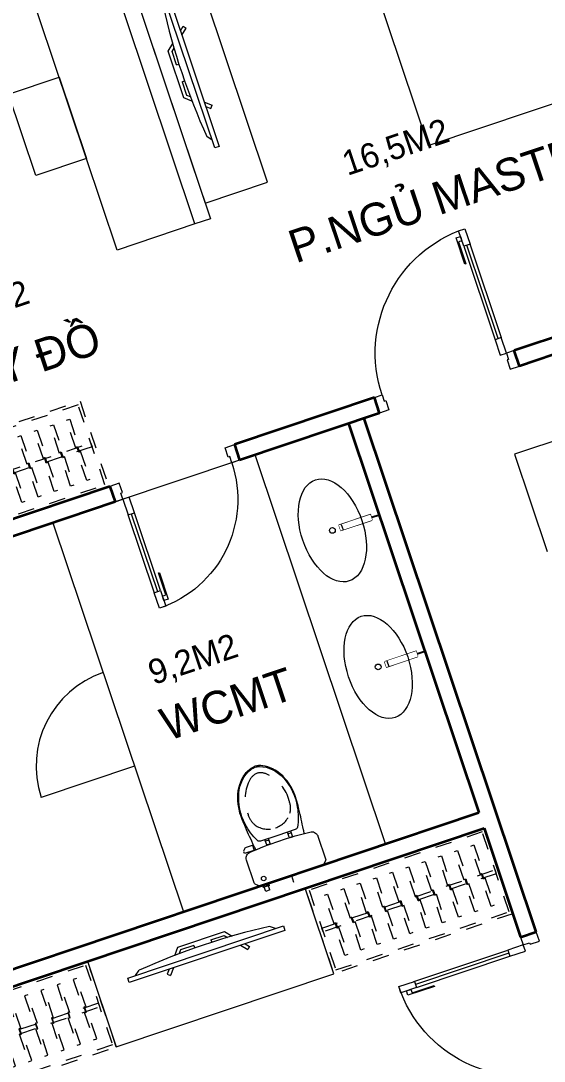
# Model space of a CAD drawing. Header units: metres. Extents: x 568332 to 569219, y 2065964 to 2066430.
# Drawn here: x 568379.22 to 568382.41, y 2065996.94 to 2066003.27 of the extents above; entities that cross this region are included whole.
import ezdxf

# ---------------------------------------------------------------- set-up
doc = ezdxf.new("R2010")
doc.units = ezdxf.units.M
for name, pattern in [('$AUDIT_BAD_LTYPE2', [0]), ('HIDDEN', [0.375, 0.25, -0.125]), ('HIDDEN2', [0.1875, 0.125, -0.0625]), ('X-5M-G-MB PHONGNGU$0$HIDDEN2', [0.1875, 0.125, -0.0625]), ('xref-thap C (mb tang 32-2)$0$HIDDEN', [0.375, 0.25, -0.125])]:
    doc.linetypes.add(name, pattern=pattern)
doc.layers.get('0').update_dxf_attribs({"linetype": 'CONTINUOUS'})
doc.layers.get('DEFPOINTS').update_dxf_attribs({"linetype": 'CONTINUOUS'})
for name, color, linetype, lineweight in [('-DOOR', 137, 'CONTINUOUS', 9), ('-FURNITURE', 46, 'CONTINUOUS', 9), ('-HATCH', 8, 'CONTINUOUS', 5), ('-KH', 143, 'CONTINUOUS', 13), ('-LINE1', 7, 'CONTINUOUS', 18), ('-TEXT', 7, 'CONTINUOUS', 15), ('-WALL', 4, 'CONTINUOUS', 35), ('TEXT25', 2, 'CONTINUOUS', 13)]:
    doc.layers.add(name, color=color, linetype=linetype, lineweight=lineweight)
doc.layers.add('13. NET HATCH', color=252, linetype='CONTINUOUS')
doc.styles.add('T1', font='', dxfattribs={"height": 200})
doc.styles.add('vnavanth', font='', dxfattribs={"width": 0.8})
doc.styles.get('T1').set_extended_font_data('VNgeometric Light')
doc.styles.get('vnavanth').set_extended_font_data('.VnAvantH')

# ---------------------------------------------------------------- blocks, each defined once
blk = doc.blocks.new('*U193')
at = {"linetype": 'X-5M-G-MB PHONGNGU$0$HIDDEN2'}
for points in [[(0, 600.0000000004657), (0, 0), (1254.503837874648, -3.997724929268296e-10), (1254.503837874648, 600.0000000000658)], [(1234.503837874648, 579.9996613719925), (1234.503837874648, 19.99966137199267), (20, 20.00000000046566), (20, 580.0000000004657)], [(1234.503837874648, 286.6991212950747), (1234.503837874648, 313.0991212949816), (20, 313.0991212953813), (19.99999859370291, 286.6991212952417)], [(113.7817614636733, 319.1750910408318), (109.4317788550979, 319.1750910408318), (109.4317788550979, 280.441767644881), (113.7817614636733, 280.441767644881)], [(227.7817614636733, 319.1750910407849), (223.4317788550979, 319.1750910407849), (223.4317788550979, 280.4417676448341), (227.7817614636733, 280.4417676448341)], [(341.7817614636733, 319.175091040738), (337.4317788550979, 319.175091040738), (337.4317788550979, 280.4417676447872), (341.7817614636733, 280.4417676447872)], [(455.7817614636733, 319.1750910406911), (451.4317788550979, 319.1750910406911), (451.4317788550979, 280.4417676447403), (455.7817614636733, 280.4417676447403)], [(569.7817614636733, 319.1750910406442), (565.431778855098, 319.1750910406442), (565.431778855098, 280.4417676446934), (569.7817614636733, 280.4417676446934)], [(683.7817614636733, 319.1750910405973), (679.431778855098, 319.1750910405973), (679.431778855098, 280.4417676446465), (683.7817614636733, 280.4417676446465)], [(797.7817614636733, 319.1750910405504), (793.431778855098, 319.1750910405504), (793.431778855098, 280.4417676445996), (797.7817614636733, 280.4417676445996)], [(911.7817614636733, 319.1750910405035), (907.431778855098, 319.1750910405035), (907.431778855098, 280.4417676445527), (911.7817614636733, 280.4417676445527)], [(1025.781761463673, 319.1750910404566), (1021.431778855098, 319.1750910404566), (1021.431778855098, 280.4417676445057), (1025.781761463673, 280.4417676445057)], [(1139.781761463673, 319.1750910404097), (1135.431778855098, 319.1750910404097), (1135.431778855098, 280.4417676444588), (1139.781761463673, 280.4417676444588)]]:
    blk.add_lwpolyline(points, close=True, dxfattribs=at)
for points in [[(122.2409142897814, 313.1103512093413), (122.2409142897814, 515.2497102723445), (100.1765458012815, 515.2497102723445), (100.1765458012815, 313.1103512093413)], [(236.2409142897814, 313.1103512092944), (236.2409142897814, 515.2497102722975), (214.1765458012815, 515.2497102722975), (214.1765458012815, 313.1103512092944)], [(350.2409142897814, 313.1103512092475), (350.2409142897814, 515.2497102722507), (328.1765458012815, 515.2497102722507), (328.1765458012815, 313.1103512092475)], [(464.2409142897814, 313.1103512092006), (464.2409142897814, 515.2497102722037), (442.1765458012815, 515.2497102722037), (442.1765458012815, 313.1103512092006)], [(578.2409142897814, 313.1103512091537), (578.2409142897814, 515.2497102721569), (556.1765458012815, 515.2497102721569), (556.1765458012815, 313.1103512091537)], [(692.2409142897814, 313.1103512091068), (692.2409142897814, 515.24971027211), (670.1765458012815, 515.24971027211), (670.1765458012815, 313.1103512091068)], [(806.2409142897814, 313.1103512090599), (806.2409142897814, 515.249710272063), (784.1765458012815, 515.249710272063), (784.1765458012815, 313.1103512090599)], [(920.2409142897814, 313.110351209013), (920.2409142897814, 515.2497102720162), (898.1765458012815, 515.2497102720162), (898.1765458012815, 313.110351209013)], [(1034.240914289781, 313.1103512089661), (1034.240914289781, 515.2497102719692), (1012.176545801281, 515.2497102719692), (1012.176545801281, 313.1103512089661)], [(1148.240914289781, 313.1103512089192), (1148.240914289781, 515.2497102719224), (1126.176545801281, 515.2497102719224), (1126.176545801281, 313.1103512089192)], [(100.1765458012815, 286.7103512094345), (100.1765458012815, 92.0852110228024), (122.2409142897814, 92.0852110228024), (122.2409142897814, 286.7103512094345)], [(214.1765458012815, 286.7103512093876), (214.1765458012815, 92.08521102275549), (236.2409142897814, 92.08521102275549), (236.2409142897814, 286.7103512093876)], [(328.1765458012815, 286.7103512093407), (328.1765458012815, 92.08521102270858), (350.2409142897814, 92.08521102270858), (350.2409142897814, 286.7103512093407)], [(442.1765458012815, 286.7103512092938), (442.1765458012815, 92.08521102266168), (464.2409142897814, 92.08521102266168), (464.2409142897814, 286.7103512092938)], [(556.1765458012815, 286.7103512092469), (556.1765458012815, 92.08521102261477), (578.2409142897814, 92.08521102261477), (578.2409142897814, 286.7103512092469)], [(670.1765458012815, 286.7103512092), (670.1765458012815, 92.08521102256786), (692.2409142897814, 92.08521102256786), (692.2409142897814, 286.7103512092)], [(784.1765458012815, 286.7103512091531), (784.1765458012815, 92.08521102252095), (806.2409142897814, 92.08521102252095), (806.2409142897814, 286.7103512091531)], [(898.1765458012815, 286.7103512091062), (898.1765458012815, 92.08521102247404), (920.2409142897814, 92.08521102247404), (920.2409142897814, 286.7103512091062)], [(1012.176545801281, 286.7103512090592), (1012.176545801281, 92.08521102242715), (1034.240914289781, 92.08521102242715), (1034.240914289781, 286.7103512090592)], [(1126.176545801281, 286.7103512090123), (1126.176545801281, 92.08521102238024), (1148.240914289781, 92.08521102238024), (1148.240914289781, 286.7103512090123)]]:
    blk.add_lwpolyline(points, dxfattribs=at)
blk = doc.blocks.new('A$C8a974c9c')
for p, q in [((1750.087982669494, 2957.416116623174), (1750.087982669657, 2642.58393779996)), ((1592.671893257969, 2800.000027211493), (1907.504072081182, 2800.000027211652)), ((1342.999452652235, 2500.000027214177), (1342.999452652119, 700.000027214177)), ((1750.087982669345, 242.5839378051005), (1750.087982669549, 557.4161166283138)), ((1592.67189325784, 400.0000272168018), (1907.504072081053, 400.0000272166017))]:
    blk.add_line(p, q)
for points in [[(1999.999452652235, 3100.000027209127), (1500.176512686827, 3100.000027209127), (1500.176512686827, 2500.000027214177), (1999.999452652235, 2500.000027214177)], [(1890.999452652235, 2360.000027214177), (1514.499452652235, 2360.000027214177), (1514.499452652148, 1642.500027214177), (1890.999452652148, 1642.500027214177)], [(1890.99945265209, 840.000027214177), (1514.49945265209, 840.000027214177), (1514.499452652148, 1557.500027214177), (1890.999452652148, 1557.500027214177)], [(1999.999452652119, 100.0000272192265), (1500.17651268671, 100.0000272192265), (1500.17651268671, 700.000027214177), (1999.999452652119, 700.000027214177)]]:
    blk.add_lwpolyline(points, close=True)
blk.add_lwpolyline([(1999.999452652235, 2500.000027214177), (-0.0005473477649502456, 2500.000027214177), (-0.0005473478813655674, 700.000027214177), (1999.999452652119, 700.000027214177), (1999.999452652235, 2500.000027214177)])
for centre, radius in [((1750.087982669561, 2800.000027211581), 157.4160894116067), ((1750.087982669561, 2800.000027211581), 82.41608941160666), ((1750.087982669432, 400.0000272166926), 157.4160894116067), ((1750.087982669432, 400.0000272166926), 82.41608941160666)]:
    blk.add_circle(centre, radius)
blk = doc.blocks.new('XR.MB.LM123$0$tvi 1')
blk.add_lwpolyline([(28.54445810673496, -2.291926648467779e-10), (28.54445810673496, -999.9999999999964), (-7.275957614183426e-12, -1000), (0, 0)], close=True)
for points in [[(28.54445810680045, -50.31958968611434), (52.37372755713295, -80.86315460130209)], [(-24.09820395050338, -235.5599978379832), (-39.09879504836863, -251.7939635238108)], [(0, -284.7849796677438), (-39.09879504836863, -251.7939635238108)], [(0, -255.9952397129928), (-24.09820395050338, -235.5599978379832)], [(69.66229681991535, -315.0836646851385), (111.1934016081432, -350.2927865858655), (111.193401608034, -649.712917566063), (69.68611289083492, -684.9110379843005)], [(89.09002233762294, -445.7449799550195), (89.09002233762294, -359.9578938602899), (70.91298945683957, -344.6203678706661)], [(89.09002233762294, -445.7449799550195), (73.49991829216015, -445.7449799550232)], [(89.09002233768115, -554.2550200447404), (89.09002233773936, -640.0421061392371), (70.91298945678864, -655.3796321293303)], [(89.09002233768115, -554.2550200447404), (73.49991829216015, -554.2550200447404)], [(0, -715.2150203320198), (-39.09879504836863, -748.2060364759491)], [(-24.09820395050338, -764.4400021620095), (-39.09879504836863, -748.2060364759491)], [(0, -744.004760287), (-24.09820395050338, -764.4400021620095)], [(28.54445810674224, -949.680410313882), (52.37372755713295, -919.1368453984578)]]:
    blk.add_lwpolyline(points)
blk.add_arc((-4025.16618952866, -499.9999999999964), 4099.025185406737, 354.1310878512652, 5.868912148527433)
blk = doc.blocks.new('Sink_Cicle')
blk.add_lwpolyline([(17.49999987077899, -50.00226151314564), (-17.49999987077899, -49.99773848685436), (-17.51615354442038, -252.2967581441626), (17.48384613892995, -252.3012811850058)], close=True)
blk.add_circle((0, -300), 17.5)
at = {"layer": 'DEFPOINTS'}
blk.add_line((0, -100), (0, 0), dxfattribs=at)
blk.add_wipeout([(17.499999870775355, -50.00226151314928), (-17.49999987078263, -49.99773848685436), (-17.516153544427652, -252.29675814416623), (17.48384613892631, -252.3012811850058)])
at = {"layer": '-FURNITURE', "linetype": 'Continuous'}
blk.add_ellipse((0, -300), major_axis=(-325, 0), ratio=0.5846153846153846, dxfattribs=at)
blk.add_line((-17.51421511289664, -237.2967582757119), (17.48578462866135, -237.3012813020032))
blk = doc.blocks.new('A$C18091ED7')
for p, q in [((9.957147995010018e-09, -42.13376978135784), (0, -3.786117304116488e-07)), ((146.1412317672475, -26.59467297248193), (179.181621938591, -26.59467296488583)), ((146.1412317672475, -26.59467297248193), (146.1412317680188, -30.17859706786112)), ((146.1412317680188, -30.17859706786112), (165.7503655985456, -30.17859706340823)), ((153.0594147269658, -36.79204952501459), (146.1412317680188, -30.17859706786112)), ((152.3191092506386, -2.717133611440659e-07), (152.3191092568413, -26.59467297093943)), ((152.3191092506386, -2.717133611440659e-07), (179.1816219322718, -2.654269337654114e-07)), ((153.0594147269658, -36.79204952501459), (165.7503656001572, -36.79204952192958)), ((153.0594147275151, -39.73033438943094), (153.0594147269658, -36.79204952501459)), ((153.0594147275151, -39.73033438943094), (178.4413164740145, -39.73033438349376)), ((153.0594147275151, -39.73033438943094), (178.4413164740145, -39.73033438349376)), ((153.0594147275151, -39.73033438943094), (153.0594147281554, -42.13376974494895)), ((185.3594994290725, -30.17859705851879), (165.7503655985456, -30.17859706340823)), ((178.4413164733487, -36.79204951884458), (165.7503656001572, -36.79204952192958)), ((185.3594994290725, -30.17859705851879), (178.4413164733487, -36.79204951884458)), ((178.4413164733487, -36.79204951884458), (178.4413164740145, -39.73033438349376)), ((178.4413164740145, -39.73033438349376), (178.4413164746547, -42.1337697392446)), ((179.1816219322718, -2.654269337654114e-07), (179.181621938591, -26.59467296488583)), ((179.181621938591, -26.59467296488583), (185.3594994283012, -26.59467296337243)), ((185.3594994283012, -26.59467296337243), (185.3594994290725, -30.17859705851879)), ((-83.25994817525861, -267.3592828898691), (-83.259948167517, -299.9634285944048)), ((-83.25994817257379, -278.4883151478134), (-83.25994817046012, -287.6388527823146)), ((-60.91100930959874, -290.0299398849311), (-83.25994816994717, -290.0299398901407)), ((-62.88950393904452, -265.3807882612164), (-81.28145355204106, -265.3807882657275)), ((-60.91100931491019, -267.3592828844266), (-60.91100930728498, -299.9634285889624)), ((60.9110093945892, -267.3592828557594), (60.9110094022144, -299.9634285600623)), ((60.91100939990065, -290.029939856031), (83.25994826024908, -290.0299398510542)), ((62.88950401780676, -265.3807882316178), (81.2814536308033, -265.3807882273395)), ((83.25994825493763, -267.3592828505498), (83.25994826256283, -299.9634285550856)), ((83.25994825750604, -278.488315108727), (83.2599482596197, -287.6388527429954)), ((165.3959958605519, -261.9873972070927), (165.3959958671003, -289.7349902229907)), ((167.8691141396885, -259.5142789271486), (228.0810223811895, -259.5142789128586)), ((167.8691141472664, -292.2081085020036), (206.7175896017579, -292.2081084926904)), ((230.5541406641933, -274.3229751045001), (230.5541406613593, -261.9873971916386))]:
    blk.add_line(p, q)
for points in [[(230.0000000517721, -218.5046414944518, -0.1374073801801567), (225.4781190853137, -234.6482587013161), (221.7949787454636, -240.7070387715066, -0.2360805181595358), (198.2560902649639, -255.4947853636986, -0.0519608230665726), (-198.2560901437319, -255.4947854572965, -0.236080518165078), (-221.7949786317113, -240.7070388760185), (-225.4781189743626, -234.6482588077488, -0.1374073801809237), (-229.9999999484608, -218.5046416030382), (-229.9999999831671, -71.98694829508895, -0.1989123673786679), (-226.3782021181105, -63.2431547633314), (-208.8906150607545, -45.75556769772083, -0.1989123673792025), (-200.1468215308087, -42.13376982865157), (9.971699910238385e-09, -42.13376978135784), (200.1468215506357, -42.13376973403501, -0.1989123673792025), (208.8906150822841, -45.75556759897154), (226.3782021480001, -63.24315465634572, -0.1989123673791691), (230.0000000170658, -71.98694818626973)], [(144.14367173758, -618.9627606730501, -0.2124047892419209), (26.30999211127346, -734.491494372196, -0.0276853236339062), (-0.5628229983012716, -738.609219571983, -0.0222792448073508), (-26.30999181118386, -734.4914943844487, -0.2124047892421136), (-144.1436714920528, -618.9627607410075, -0.1427957259999892), (-167.2376623962118, -428.0139674870588, -0.0930051380368448), (-127.9331820271946, -309.1271633332653, -0.2564387014614383), (-111.240849547703, -299.9634286007786), (4.746470949612558e-08, -299.9634285748762), (111.2408496426324, -299.9634285482753, -0.2564387014619951), (127.933182126606, -309.1271632729331, -0.0930051380368741), (167.2376625517572, -428.0139674081001, -0.1427957260000456)]]:
    blk.add_lwpolyline(points, format="xyb", close=True)
at = {"linetype": 'xref-thap C (mb tang 32-2)$0$HIDDEN', "ltscale": 100}
blk.add_lwpolyline([(61.00044987679576, -669.0176259216969, -0.1990312026443698), (1.417429302819073e-07, -698.769823720475, -0.1990312026443799), (-61.00044960746891, -669.0176259504806, -0.2189240232571595), (-131.9321382956405, -478.313622940972, -0.1537914605682739), (-112.4681372026971, -403.989815428853, -0.2367011859554165), (5.876427167095244e-08, -347.5870280214876, -0.2367011859554843), (112.4681373467611, -403.9898153757968, -0.1537914605681893), (131.9321384748619, -478.313622878748, -0.2189240232571754)], format="xyb", close=True, dxfattribs=at)
blk.add_circle((165.7503656100234, -78.39166221523192), 13.90362011701458)
for centre, radius, start, end in [((-81.28145355158267, -267.3592828894034), 1.978494623656905, 90.00000001354867, 180.0000000133402), ((-62.88950393858613, -267.3592828848923), 1.978494623656905, 1.334021322268115e-08, 90.00000001354867), ((62.88950401826514, -267.3592828552937), 1.978494623656905, 90.00000001354867, 180.0000000133402), ((81.28145363126168, -267.3592828510155), 1.978494623656905, 1.334021322268115e-08, 90.00000001354867), ((167.8691141402633, -261.9873972065106), 2.473118279571131, 90.00000001354867, 180.0000000133402), ((167.8691141466952, -289.7349902224087), 2.473118279571131, 180.0000000133402, 270.0000000135486), ((206.717589598069, -276.6690117186226), 15.53909677420133, 270.0000000135486, 306.4658507565522), ((168.3527972659103, -224.7572911087773), 80.08895368617857, 306.4658507565522, 320.3122930343796), ((228.0810223845983, -274.3229751050822), 2.473118279571131, 320.3122930343796, 1.334021322268115e-08)]:
    blk.add_arc(centre, radius, start, end)
for points, knots in [([(-155.6468228230951, -259.4535552573798), (-156.6353001506941, -267.2522313103836), (-164.2940232875517, -328.394745314552), (-169.1545302536251, -385.0939582949213), (-183.68571763406, -527.7705276800843), (-135.602968026873, -679.1126648240606), (-50.29344375100118, -735.2493608418445), (-19.70048385594782, -741.0901266933652), (1.531116140540689e-07, -743.6724421556864)], [130.6139379315478, 130.6139379315478, 130.6139379315478, 130.6139379315478, 152.8521090939923, 311.1293507817257, 417.703951170228, 561.3833927516608, 697.6926317810714, 710.812262267882, 710.812262267882, 710.812262267882, 710.812262267882]), ([(155.6468228994709, -259.4535551877343), (156.6353002305841, -267.2522312389628), (164.2940233960289, -328.3947452375724), (169.1545303888706, -385.0939582149149), (183.6857178367027, -527.7705275934422), (135.6029683008201, -679.1126647599449), (50.29344405157826, -735.2493608178338), (19.70048415924612, -741.0901266841101), (1.530679583083838e-07, -743.6724421554536)], [130.613937934949, 130.613937934949, 130.613937934949, 130.613937934949, 152.8521090939923, 311.1293507817257, 417.703951170228, 561.3833927516608, 697.6926317810714, 710.812262267882, 710.812262267882, 710.812262267882, 710.812262267882])]:
    blk.add_open_spline(points, degree=3, knots=knots)
blk = doc.blocks.new('*U196')
at = {"linetype": 'X-5M-G-MB PHONGNGU$0$HIDDEN2'}
for points in [[(0, 600.0000000004657), (0, 0), (2391.794790450382, -8.677309710135099e-10), (2391.794790450382, 599.9999999995979)], [(2371.794790450382, 579.9996613715246), (2371.794790450382, 19.99966137152471), (20, 20.00000000046566), (20, 580.0000000004657)], [(2371.794790450382, 286.6991212946068), (2371.794790450382, 313.0991212945136), (20, 313.0991212953813), (19.99999859370291, 286.6991212952417)], [(113.7817614636733, 319.1750910408318), (109.4317788550979, 319.1750910408318), (109.4317788550979, 280.441767644881), (113.7817614636733, 280.441767644881)], [(227.7817614636733, 319.1750910407849), (223.4317788550979, 319.1750910407849), (223.4317788550979, 280.4417676448341), (227.7817614636733, 280.4417676448341)], [(341.7817614636733, 319.175091040738), (337.4317788550979, 319.175091040738), (337.4317788550979, 280.4417676447872), (341.7817614636733, 280.4417676447872)], [(455.7817614636733, 319.1750910406911), (451.4317788550979, 319.1750910406911), (451.4317788550979, 280.4417676447403), (455.7817614636733, 280.4417676447403)], [(569.7817614636733, 319.1750910406442), (565.431778855098, 319.1750910406442), (565.431778855098, 280.4417676446934), (569.7817614636733, 280.4417676446934)], [(683.7817614636733, 319.1750910405973), (679.431778855098, 319.1750910405973), (679.431778855098, 280.4417676446465), (683.7817614636733, 280.4417676446465)], [(797.7817614636733, 319.1750910405504), (793.431778855098, 319.1750910405504), (793.431778855098, 280.4417676445996), (797.7817614636733, 280.4417676445996)], [(911.7817614636733, 319.1750910405035), (907.431778855098, 319.1750910405035), (907.431778855098, 280.4417676445527), (911.7817614636733, 280.4417676445527)], [(1025.781761463673, 319.1750910404566), (1021.431778855098, 319.1750910404566), (1021.431778855098, 280.4417676445057), (1025.781761463673, 280.4417676445057)], [(1139.781761463673, 319.1750910404097), (1135.431778855098, 319.1750910404097), (1135.431778855098, 280.4417676444588), (1139.781761463673, 280.4417676444588)], [(1253.781761463673, 319.1750910403628), (1249.431778855098, 319.1750910403628), (1249.431778855098, 280.4417676444119), (1253.781761463673, 280.4417676444119)], [(1367.781761463673, 319.1750910403159), (1363.431778855098, 319.1750910403159), (1363.431778855098, 280.441767644365), (1367.781761463673, 280.441767644365)], [(1481.781761463673, 319.175091040269), (1477.431778855098, 319.175091040269), (1477.431778855098, 280.4417676443181), (1481.781761463673, 280.4417676443181)], [(1595.781761463673, 319.175091040222), (1591.431778855098, 319.175091040222), (1591.431778855098, 280.4417676442712), (1595.781761463673, 280.4417676442712)], [(1709.781761463673, 319.1750910401751), (1705.431778855098, 319.1750910401751), (1705.431778855098, 280.4417676442243), (1709.781761463673, 280.4417676442243)], [(1823.781761463673, 319.1750910401282), (1819.431778855098, 319.1750910401282), (1819.431778855098, 280.4417676441774), (1823.781761463673, 280.4417676441774)], [(1937.781761463673, 319.1750910400813), (1933.431778855098, 319.1750910400813), (1933.431778855098, 280.4417676441305), (1937.781761463673, 280.4417676441305)], [(2051.781761463673, 319.1750910400344), (2047.431778855098, 319.1750910400344), (2047.431778855098, 280.4417676440836), (2051.781761463673, 280.4417676440836)], [(2165.781761463673, 319.1750910399875), (2161.431778855098, 319.1750910399875), (2161.431778855098, 280.4417676440366), (2165.781761463673, 280.4417676440366)], [(2279.781761463673, 319.1750910399406), (2275.431778855098, 319.1750910399406), (2275.431778855098, 280.4417676439897), (2279.781761463673, 280.4417676439897)]]:
    blk.add_lwpolyline(points, close=True, dxfattribs=at)
for points in [[(122.2409142897814, 313.1103512093413), (122.2409142897814, 515.2497102723445), (100.1765458012815, 515.2497102723445), (100.1765458012815, 313.1103512093413)], [(236.2409142897814, 313.1103512092944), (236.2409142897814, 515.2497102722975), (214.1765458012815, 515.2497102722975), (214.1765458012815, 313.1103512092944)], [(350.2409142897814, 313.1103512092475), (350.2409142897814, 515.2497102722507), (328.1765458012815, 515.2497102722507), (328.1765458012815, 313.1103512092475)], [(464.2409142897814, 313.1103512092006), (464.2409142897814, 515.2497102722037), (442.1765458012815, 515.2497102722037), (442.1765458012815, 313.1103512092006)], [(578.2409142897814, 313.1103512091537), (578.2409142897814, 515.2497102721569), (556.1765458012815, 515.2497102721569), (556.1765458012815, 313.1103512091537)], [(692.2409142897814, 313.1103512091068), (692.2409142897814, 515.24971027211), (670.1765458012815, 515.24971027211), (670.1765458012815, 313.1103512091068)], [(806.2409142897814, 313.1103512090599), (806.2409142897814, 515.249710272063), (784.1765458012815, 515.249710272063), (784.1765458012815, 313.1103512090599)], [(920.2409142897814, 313.110351209013), (920.2409142897814, 515.2497102720162), (898.1765458012815, 515.2497102720162), (898.1765458012815, 313.110351209013)], [(1034.240914289781, 313.1103512089661), (1034.240914289781, 515.2497102719692), (1012.176545801281, 515.2497102719692), (1012.176545801281, 313.1103512089661)], [(1148.240914289781, 313.1103512089192), (1148.240914289781, 515.2497102719224), (1126.176545801281, 515.2497102719224), (1126.176545801281, 313.1103512089192)], [(1262.240914289781, 313.1103512088723), (1262.240914289781, 515.2497102718754), (1240.176545801281, 515.2497102718754), (1240.176545801281, 313.1103512088723)], [(1376.240914289781, 313.1103512088254), (1376.240914289781, 515.2497102718285), (1354.176545801281, 515.2497102718285), (1354.176545801281, 313.1103512088254)], [(1490.240914289781, 313.1103512087785), (1490.240914289781, 515.2497102717816), (1468.176545801281, 515.2497102717816), (1468.176545801281, 313.1103512087785)], [(1604.240914289781, 313.1103512087315), (1604.240914289781, 515.2497102717347), (1582.176545801281, 515.2497102717347), (1582.176545801281, 313.1103512087315)], [(1718.240914289781, 313.1103512086846), (1718.240914289781, 515.2497102716878), (1696.176545801281, 515.2497102716878), (1696.176545801281, 313.1103512086846)], [(1832.240914289781, 313.1103512086377), (1832.240914289781, 515.2497102716409), (1810.176545801281, 515.2497102716409), (1810.176545801281, 313.1103512086377)], [(1946.240914289781, 313.1103512085908), (1946.240914289781, 515.2497102715939), (1924.176545801281, 515.2497102715939), (1924.176545801281, 313.1103512085908)], [(2060.240914289781, 313.1103512085439), (2060.240914289781, 515.2497102715471), (2038.176545801281, 515.2497102715471), (2038.176545801281, 313.1103512085439)], [(2174.240914289781, 313.110351208497), (2174.240914289781, 515.2497102715001), (2152.176545801281, 515.2497102715001), (2152.176545801281, 313.110351208497)], [(2288.240914289781, 313.1103512084501), (2288.240914289781, 515.2497102714533), (2266.176545801281, 515.2497102714533), (2266.176545801281, 313.1103512084501)], [(100.1765458012815, 286.7103512094345), (100.1765458012815, 92.0852110228024), (122.2409142897814, 92.0852110228024), (122.2409142897814, 286.7103512094345)], [(214.1765458012815, 286.7103512093876), (214.1765458012815, 92.08521102275549), (236.2409142897814, 92.08521102275549), (236.2409142897814, 286.7103512093876)], [(328.1765458012815, 286.7103512093407), (328.1765458012815, 92.08521102270858), (350.2409142897814, 92.08521102270858), (350.2409142897814, 286.7103512093407)], [(442.1765458012815, 286.7103512092938), (442.1765458012815, 92.08521102266168), (464.2409142897814, 92.08521102266168), (464.2409142897814, 286.7103512092938)], [(556.1765458012815, 286.7103512092469), (556.1765458012815, 92.08521102261477), (578.2409142897814, 92.08521102261477), (578.2409142897814, 286.7103512092469)], [(670.1765458012815, 286.7103512092), (670.1765458012815, 92.08521102256786), (692.2409142897814, 92.08521102256786), (692.2409142897814, 286.7103512092)], [(784.1765458012815, 286.7103512091531), (784.1765458012815, 92.08521102252095), (806.2409142897814, 92.08521102252095), (806.2409142897814, 286.7103512091531)], [(898.1765458012815, 286.7103512091062), (898.1765458012815, 92.08521102247404), (920.2409142897814, 92.08521102247404), (920.2409142897814, 286.7103512091062)], [(1012.176545801281, 286.7103512090592), (1012.176545801281, 92.08521102242715), (1034.240914289781, 92.08521102242715), (1034.240914289781, 286.7103512090592)], [(1126.176545801281, 286.7103512090123), (1126.176545801281, 92.08521102238024), (1148.240914289781, 92.08521102238024), (1148.240914289781, 286.7103512090123)], [(1240.176545801281, 286.7103512089654), (1240.176545801281, 92.08521102233333), (1262.240914289781, 92.08521102233333), (1262.240914289781, 286.7103512089654)], [(1354.176545801281, 286.7103512089186), (1354.176545801281, 92.08521102228642), (1376.240914289781, 92.08521102228642), (1376.240914289781, 286.7103512089186)], [(1468.176545801281, 286.7103512088717), (1468.176545801281, 92.0852110222395), (1490.240914289781, 92.0852110222395), (1490.240914289781, 286.7103512088717)], [(1582.176545801281, 286.7103512088247), (1582.176545801281, 92.0852110221926), (1604.240914289781, 92.0852110221926), (1604.240914289781, 286.7103512088247)], [(1696.176545801281, 286.7103512087778), (1696.176545801281, 92.0852110221457), (1718.240914289781, 92.0852110221457), (1718.240914289781, 286.7103512087778)], [(1810.176545801281, 286.7103512087309), (1810.176545801281, 92.08521102209879), (1832.240914289781, 92.08521102209879), (1832.240914289781, 286.7103512087309)], [(1924.176545801281, 286.710351208684), (1924.176545801281, 92.08521102205188), (1946.240914289781, 92.08521102205188), (1946.240914289781, 286.710351208684)], [(2038.176545801281, 286.7103512086371), (2038.176545801281, 92.08521102200497), (2060.240914289781, 92.08521102200497), (2060.240914289781, 286.7103512086371)], [(2152.176545801281, 286.7103512085902), (2152.176545801281, 92.08521102195806), (2174.240914289781, 92.08521102195806), (2174.240914289781, 286.7103512085902)], [(2266.176545801281, 286.7103512085433), (2266.176545801281, 92.08521102191116), (2288.240914289781, 92.08521102191116), (2288.240914289781, 286.7103512085433)]]:
    blk.add_lwpolyline(points, dxfattribs=at)
blk = doc.blocks.new('*U149')
at = {"linetype": '$AUDIT_BAD_LTYPE2'}
for p, q in [((70, 100), (70, 699.9999999999982)), ((90, 699.9999999999982), (90, 100))]:
    blk.add_line(p, q, dxfattribs=at)
for points in [[(50, 699.9999999999982), (90, 699.9999999999982), (90, 799.9999999999982), (50, 799.9999999999982), (50, 699.9999999999982)], [(50, 702.9059272893337), (50, 100)], [(50, 100), (90, 100), (90, 0), (50, 0), (50, 100)]]:
    blk.add_lwpolyline(points)
for points in [[(118.2698876160139, 594.5156181119073), (118.2698876160139, 764.1349438079906), (90, 764.1349438079906), (90, 735.8650561920058), (112.6159100928053, 735.8650561920058), (112.6159100928053, 594.5156181119073)], [(0, 0), (50, 0), (50, -40), (60, -40), (60, -99.99999999999272), (0, -99.99999999999272)], [(899.9999999999982, 1.3252863207713e-28), (849.9999999999982, 1.3252863207713e-28), (849.9999999999982, -40.00000000000001), (839.9999999999982, -40.00000000000001), (839.9999999999982, -99.99999999999272), (899.9999999999982, -99.99999999999272)]]:
    blk.add_lwpolyline(points, close=True)
at = {"linetype": '$AUDIT_BAD_LTYPE2', "ltscale": 0.3}
blk.add_arc((50, 0), 799.9999999999982, 0, 90, dxfattribs=at)
blk = doc.blocks.new('*U198')
at = {"linetype": '$AUDIT_BAD_LTYPE2'}
for p, q in [((70, 100), (70, 700.0000000000018)), ((90, 700.0000000000018), (90, 100))]:
    blk.add_line(p, q, dxfattribs=at)
for points in [[(50, 700.0000000000018), (90, 700.0000000000018), (90, 800.0000000000018), (50, 800.0000000000018), (50, 700.0000000000018)], [(50, 702.9059272893373), (50, 100)], [(50, 100), (90, 100), (90, 0), (50, 0), (50, 100)]]:
    blk.add_lwpolyline(points)
for points in [[(118.2698876160139, 594.515618111911), (118.2698876160139, 764.1349438079942), (90, 764.1349438079942), (90, 735.8650561920094), (112.6159100928053, 735.8650561920094), (112.6159100928053, 594.515618111911)], [(0, 0), (50, 0), (50, -40), (60, -40), (60, -100.0001724930771), (0, -100.0001724930771)], [(900.0000000000018, -1.262177448353619e-28), (850.0000000000018, -1.262177448353619e-28), (850.0000000000018, -40.00000000000001), (840.0000000000018, -40.00000000000001), (840.0000000000018, -100.0001724930771), (900.0000000000018, -100.0001724930771)]]:
    blk.add_lwpolyline(points, close=True)
at = {"linetype": '$AUDIT_BAD_LTYPE2', "ltscale": 0.3}
blk.add_arc((50, 0), 800.0000000000019, 0, 90, dxfattribs=at)
blk = doc.blocks.new('*U18')
at = {"linetype": '$AUDIT_BAD_LTYPE2'}
for p, q in [((70, 100), (69.99999999999999, 599.9999999999982)), ((89.99999999999999, 599.9999999999982), (90, 100))]:
    blk.add_line(p, q, dxfattribs=at)
for points in [[(49.99999999999999, 599.9999999999982), (89.99999999999999, 599.9999999999982), (89.99999999999999, 699.9999999999982), (49.99999999999999, 699.9999999999982), (49.99999999999999, 599.9999999999982)], [(49.99999999999999, 602.9059272893337), (50, 100)], [(50, 100), (90, 100), (90, 0), (50, 0), (50, 100)]]:
    blk.add_lwpolyline(points)
for points in [[(118.2698876160139, 494.5156181119073), (118.2698876160139, 664.1349438079906), (89.99999999999999, 664.1349438079906), (89.99999999999999, 635.8650561920058), (112.6159100928053, 635.8650561920058), (112.6159100928053, 494.5156181119073)], [(0, 0), (50, 0), (50, -40), (60, -40), (60, -100.0001724930698), (0, -100.0001724930698)], [(799.9999999999982, 7.105427357601134e-15), (749.9999999999982, 7.105427357601134e-15), (749.9999999999982, -40), (739.9999999999982, -40), (739.9999999999982, -100.0001724930698), (799.9999999999982, -100.0001724930698)]]:
    blk.add_lwpolyline(points, close=True)
at = {"linetype": '$AUDIT_BAD_LTYPE2', "ltscale": 0.3}
blk.add_arc((50, 0), 699.9999999999982, 0, 90, dxfattribs=at)
blk = doc.blocks.new('A$C4D045CFB')
at = {"layer": '13. NET HATCH'}
h = blk.add_hatch(dxfattribs=at)
h.set_pattern_fill('MAIGO-12', color=256, scale=300, angle=180)
h.set_pattern_definition([(180, (-90, 1.102182119232618e-14), (-75.00000000000001, -150), [120, -30, 120, -30]), (270, (-75, -14.99999999999999), (74.99999999999997, -150), [135, -165]), (225, (-60, 7.34788079488412e-15), (-75.00000000142688, -150.0000000028537), [21.213203436, -403.0508652]), (315, (-90, 1.102182119232618e-14), (75.00000000142684, -150.0000000028537), [21.213203436, -403.0508652])])
h.paths.add_polyline_path([(1299.999119955668, 6100.494044825784), (1299.953723877203, 5215.284894083044), (1299.999119955668, 5229.592269479996), (1299.999119955668, 4500.000660992693), (-0.0008800443320069462, 6100.494044825784)])
h = blk.add_hatch(dxfattribs=at)
h.set_pattern_fill('MAIGO-12', color=256, scale=300, angle=270)
h.set_pattern_definition([(270, (-1.653273178848927e-14, -90), (150, -75.00000000000003), [120, -30, 120, -30]), (0, (14.99999999999999, -75), (150, 74.99999999999996), [135, -165]), (315, (-1.102182119232618e-14, -60), (150.0000000028537, -75.0000000014269), [21.213203436, -403.0508652]), (45, (-1.653273178848927e-14, -90), (150.0000000028537, 75.00000000142683), [21.213203436, -403.0508652])])
h.paths.add_polyline_path([(-0.0008800443320069462, 6100.494044825784), (1299.999119955668, 4500.000660992693), (1299.999119955668, 1300.000660992693), (-0.0008800443320069462, 0.000660992693156004)])
h = blk.add_hatch(dxfattribs=at)
h.set_pattern_fill('MAIGO-12', color=256, scale=300)
h.set_pattern_definition([(0, (90, 0), (75, 150), [120, -30, 120, -30]), (90, (75, 15), (-74.99999999999999, 150), [135, -165]), (45, (60, 0), (75.00000000142687, 150.0000000028537), [21.213203436, -403.0508652]), (135, (90, 0), (-75.00000000142686, 150.0000000028537), [21.213203436, -403.0508652])])
h.paths.add_polyline_path([(1299.999119955668, 1300.000660992693), (1299.999119955668, 0.000660992693156004), (-0.0008800443320069462, 0.000660992693156004)])
at = {"layer": '-LINE1'}
for p, q in [((-0.0008800443320069462, 0.000660992693156004), (-0.0008800443320069462, 6100.494044825784)), ((-0.0008800443320069462, 6100.494044825784), (1299.999119955668, 6100.494044825784)), ((-0.0008800443320069462, 6100.494044825784), (1299.999119955668, 4500.000660992693)), ((-0.0008800443320069462, 0.000660992693156004), (1299.999119955668, 1300.000660992693)), ((1299.999119955668, 0.000660992693156004), (-0.0008800443320069462, 0.000660992693156004))]:
    blk.add_line(p, q, dxfattribs=at)
at = {"layer": 'DEFPOINTS', "linetype": 'HIDDEN', "ltscale": 5}
blk.add_lwpolyline([(1299.999119955668, 300.0006609926932), (299.999119955668, 300.0006609926932), (299.999119955668, 5800.494044825784), (1299.999119955668, 5800.494044825784)], close=True, dxfattribs=at)
blk = doc.blocks.new('A$C11F442B3')
at = {"layer": '-FURNITURE'}
blk.add_line((4.674931420362554, 12.95704077696428), (5.470130474539474, 10.58756913663819), dxfattribs=at)
for points in [[(5.982954728067853, 15.03180146077648), (5.47389444638975, 16.54865927551873), (5.094679430592805, 16.42139401636086), (5.603739712270908, 14.90453620185144)], [(5.635555979679339, 14.80973258847371), (5.540752366301604, 14.77791632083245), (4.96805955003947, 16.484381362563), (5.062863163417205, 16.51619762997143)], [(4.879441047320142, 15.17691669403575), (4.570597527665086, 15.07326823892072), (4.404402346466668, 15.56848357757553), (4.713245866121724, 15.67213203269057)], [(6.476127524860203, 13.56152551434934), (7.271326579502784, 11.19205387262627), (6.702504898887128, 11.00115626701154), (5.907305844360963, 13.37062790896744)], [(5.060676451656036, 9.764527735766023), (6.387927039409988, 10.20995548227802), (6.212937567499466, 10.73137535643764), (4.885686979745515, 10.28594760992564)]]:
    blk.add_lwpolyline(points, close=True, dxfattribs=at)
for points in [[(5.540752366301604, 14.77791632083245), (5.066734299180098, 14.6188349830918), (4.494041482917964, 16.32530002458952), (4.96805955003947, 16.484381362563)], [(5.172163786715828, 11.47542685316876), (4.603342106216587, 11.28452924778685)]]:
    blk.add_lwpolyline(points, dxfattribs=at)
blk.add_arc((5.172163786715828, 11.47542685316876), 0.5999999999999999, 108.5518511430097, 198.5518448172832, dxfattribs=at)
at = {"layer": '-HATCH'}
blk.add_line((5.812502295942977, 13.33881165995263), (5.054073388571851, 13.0842815192882), dxfattribs=at)
at = {"layer": '-KH', "linetype": 'HIDDEN2', "ltscale": 5}
blk.add_lwpolyline([(9.410914126085117, 12.36053432920016), (8.910296726156957, 13.85223471000791), (7.488647123798728, 13.37512648059055), (8.602216488914564, 10.05700001097284), (10.02386609127279, 10.5341082403902), (9.427311874576844, 12.31167360744439)], dxfattribs=at)
at = {"layer": '-WALL'}
for p, q in [((9.288492209976539, 14.61084150290117), (7.487151007866487, 14.00630806759)), ((9.225369779043831, 14.48486466449685), (7.518759640282951, 13.91212314902805)), ((7.518759640282951, 13.91212314902805), (7.487151007866487, 14.00630806759)), ((6.63391848700121, 13.71996165951714), (5.780686025042087, 13.43361527170055)), ((6.665734754642472, 13.6251580461394), (6.63391848700121, 13.71996165951714)), ((5.780686025042087, 13.43361527170055), (5.812502296175808, 13.33881165925413)), ((5.02225711743813, 13.17908513150178), (2.936650111223571, 12.47915157419629)), ((5.02225711743813, 13.17908513150178), (5.054073388571851, 13.0842815192882)), ((5.054073388571851, 13.0842815192882), (2.968466378864832, 12.38434796058573)), ((3.763665432925336, 10.01487632025965), (7.271326667629182, 11.19205390219577)), ((3.795481700450182, 9.92007270688191), (7.30314295575954, 11.09725029557012)), ((7.30314295575954, 11.09725029557012), (7.525856686988845, 10.43362550274469)), ((7.525856686988845, 10.43362550274469), (7.620660304208286, 10.4654417715501))]:
    blk.add_line(p, q, dxfattribs=at)
at = {"layer": '-DOOR', "xscale": -0.0009999999999999998, "yscale": 0.0009999999999999998, "zscale": 0.0009999999999999998}
for name, p, rotation in [('*U149', (7.487151007866487, 14.00630806759), 18.55184763230326), ('*U18', (5.054073388571851, 13.0842815192882), 198.5518476323032), ('*U198', (7.525856686988845, 10.43362550274469), 108.5518476323032)]:
    blk.add_blockref(name, p, dxfattribs=dict(at, rotation=rotation))
at = {"layer": '-FURNITURE', "xscale": 0.0009999999999999998, "yscale": 0.0009999999999999998, "zscale": 0.0009999999999999998}
for name, p, rotation in [('A$C8a974c9c', (7.185365321813151, 14.59148295363411), 18.55184763230321), ('A$C18091ED7', (6.141668548341841, 10.76849534222856), 198.5518476323032)]:
    blk.add_blockref(name, p, dxfattribs=dict(at, rotation=rotation))
at = {"layer": '-FURNITURE', "extrusion": (0, 0, -1)}
for name, p, xscale, yscale, zscale, rotation in [('XR.MB.LM123$0$tvi 1', (-5.688651728676632, 15.24946590536274), -0.0009999999999999994, 0.0009999999999999998, 0.0009999999999999998, 161.4518420901113), ('*U196', (-2.761660639662296, 13.00057144789025), 0.0009166666666659737, 0.0009166666666659737, -0.0009166666666659737, 161.4481523676968), ('*U193', (-7.478132427437231, 10.57583042187616), 0.0009166666666659737, 0.0009166666666659737, -0.0009166666666659737, 341.4481523676968), ('XR.MB.LM123$0$tvi 1', (-5.140366336447187, 10.1556518599391), -0.0009999999999999998, 0.0009999999999999998, 0.0009999999999999998, 251.4518420901034), ('*U193', (-3.970471063395962, 9.398652796633542), -0.0009166666666659737, 0.0009166666666659737, -0.0009166666666659737, 341.4481523676968)]:
    blk.add_blockref(name, p, dxfattribs=dict(at, xscale=xscale, yscale=yscale, zscale=zscale, rotation=rotation))
at = {"layer": '-WALL', "xscale": -0.0009999999999999998, "yscale": 0.0009999999999999998, "zscale": 0.0009999999999999998, "rotation": 198.5518476323032}
blk.add_blockref('A$C4D045CFB', (1.387123828171752, 12.38174161687493), dxfattribs=at)
at = {"layer": '-TEXT', "color": 2, "style": 'vnavanth'}
for s, p in [('p.ngñ MASTER', (6.154635135317221, 14.53685392974876)), ('thay ®å', (3.857807233696803, 13.62136322353035)), ('wcMT', (5.373225813731551, 11.62624166533351))]:
    blk.add_text(s, height=0.1999591899200177, rotation=18.55184481628238, dxfattribs=at).set_placement(p)
at = {"layer": 'TEXT25', "style": 'T1'}
for s, p in [('16,5M2', (6.469803279265761, 15.070327822119)), ('8,2M2', (4.016226955340244, 14.12110652914271)), ('9,2M2', (5.287349210237153, 11.96805510902777))]:
    blk.add_text(s, height=0.15, rotation=18.55184481628238, dxfattribs=at).set_placement(p)
at = {"layer": '-FURNITURE', "xscale": 0.0009999999999999996, "yscale": 0.0009999999999999996, "zscale": 0.0009999999999999996, "rotation": 288.5518476323032}
for p in [(6.662495353841223, 13.00620130565949), (6.941562617546879, 12.1746586074587)]:
    blk.add_blockref('Sink_Cicle', p, dxfattribs=at)
at = {"layer": '-WALL'}
for p, q in [((6.665734754642472, 13.6251580461394), (5.812502296175808, 13.33881165925413)), ((7.620660304208286, 10.4654417715501), (6.570931138354354, 13.5933417819906)), ((6.476127524860203, 13.56152551434934), (7.271326667629182, 11.19205390219577))]:
    blk.add_line(p, q, dxfattribs=at)

msp = doc.modelspace()

# ---------------------------------------------------------------- block references
msp.add_blockref('A$C11F442B3', (568374.7371064518, 2065987.259035717))

doc.saveas('drawing.dxf')
